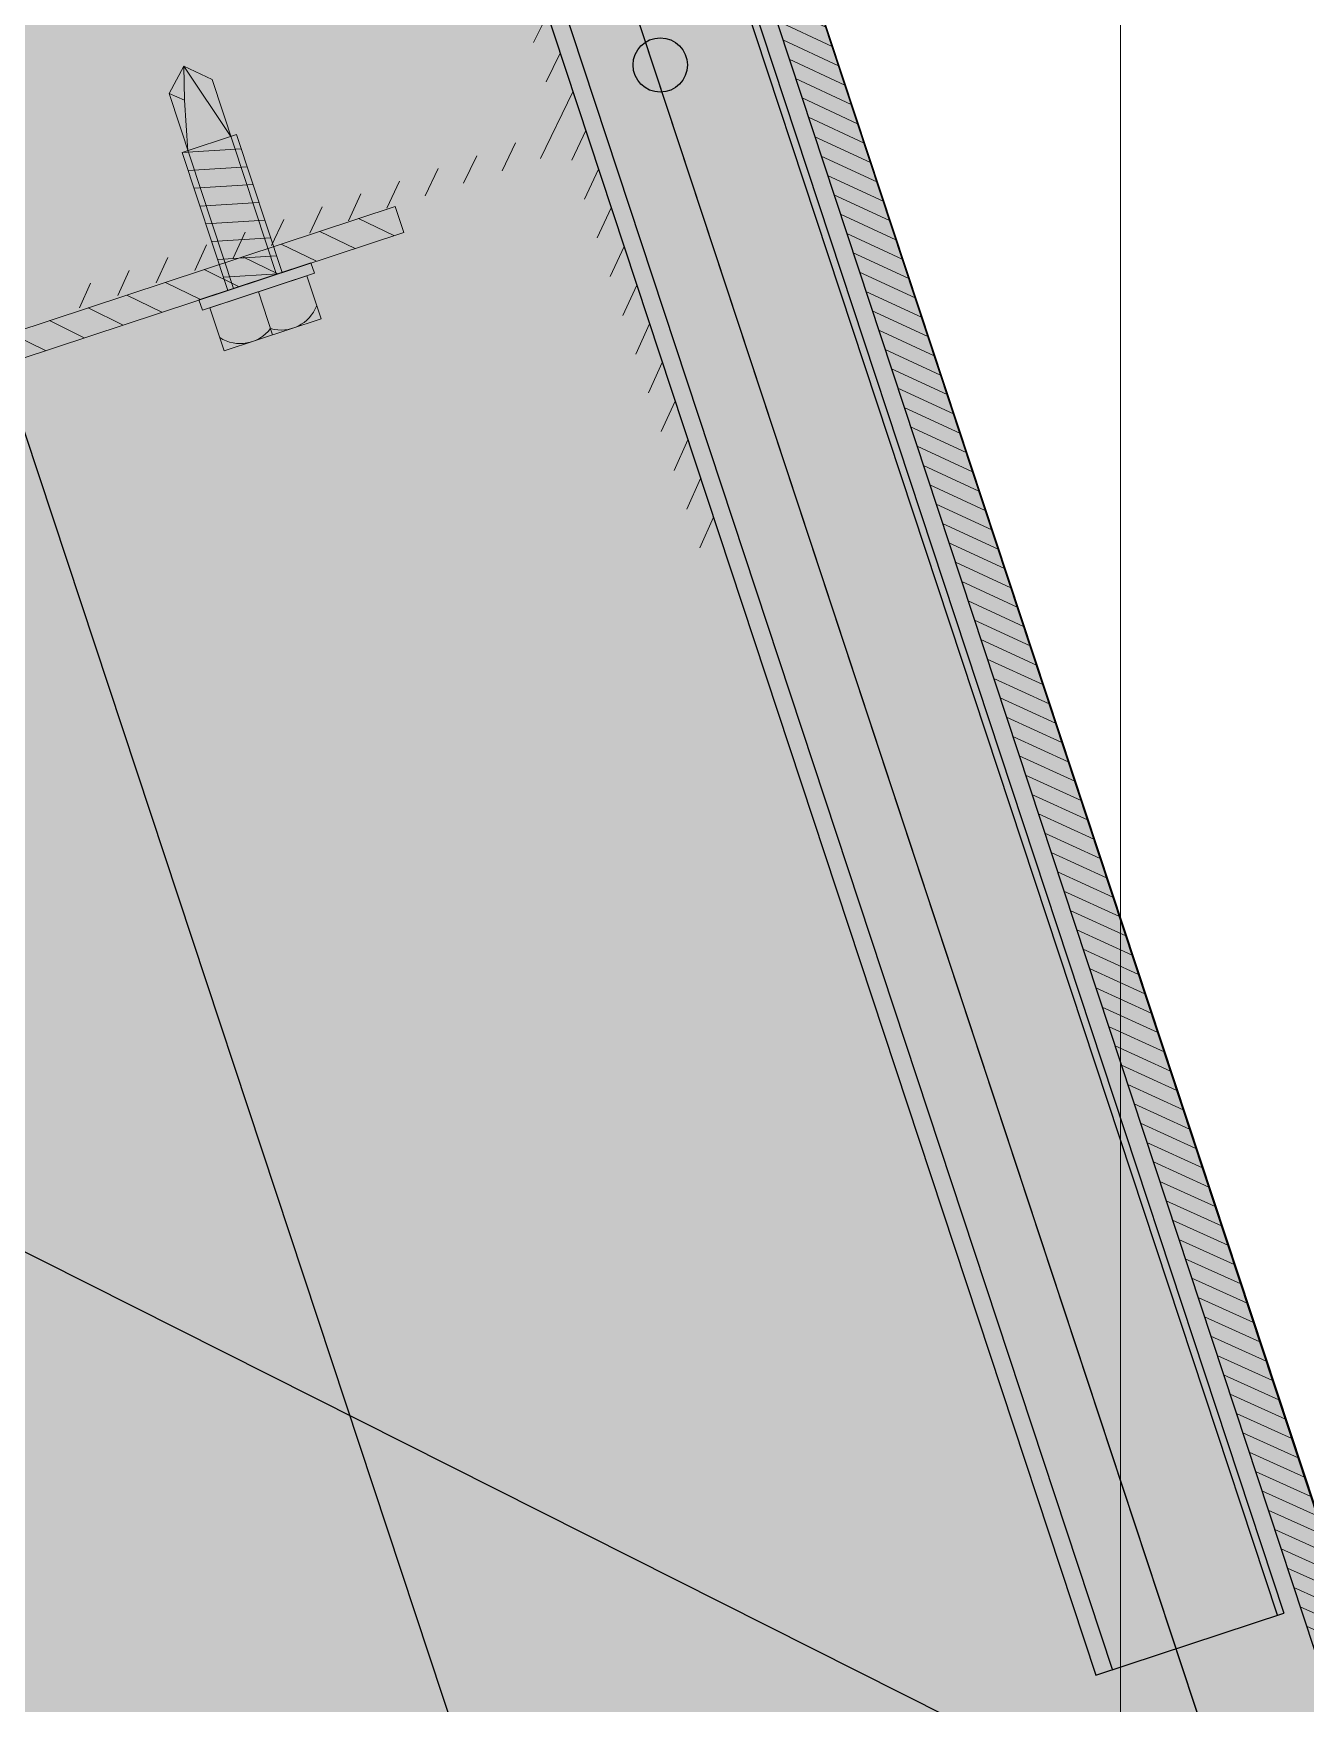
# Model space of a CAD drawing. Header units: metres. Extents: x 678805 to 1359287, y 2747329 to 5497370.
# Drawn here: x 679899.3432 to 679899.4834, y 2748651.6376 to 2748651.8217 of the extents above; entities that cross this region are included whole.
import ezdxf
from ezdxf.enums import TextEntityAlignment as Align

# ---------------------------------------------------------------- set-up
doc = ezdxf.new("R2010")
doc.units = ezdxf.units.M
doc.linetypes.add('XREF_MON_SFT_TREES$0$HIDDEN', pattern=[0.375, 0.25, -0.125])
for name, color, linetype in [('00_XREF_MON_HSC_PAVEMENT', 7, 'Continuous'), ('00_XREF_TWQ_BUILDINGS', 7, 'Continuous'), ('00_XREF_TWQ_SFT_TREES', 7, 'Continuous'), ('XREF_MON_BUILDINGS$0$00-Modulos DEFINIDOS', 7, 'Continuous'), ('XREF_MON_BUILDINGS$0$00-Modulos ROOFS', 2, 'Continuous'), ('XREF_MON_BUILDINGS$0$02-L-01_Struture aux', 4, 'Continuous'), ('XREF_MON_BUILDINGS$0$02-L-Insulation', 252, 'Continuous'), ('XREF_MON_BUILDINGS$0$02-L-panel', 5, 'Continuous'), ('XREF_MON_SFT_TREES$0$SL_TREE_CANOPY', 251, 'XREF_MON_SFT_TREES$0$HIDDEN')]:
    doc.layers.add(name, color=color, linetype=linetype)
for name, color, linetype, true_color in [('02-L-Waterfeatures 01', 7, 'Continuous', 0x4da6ff), ('XREF_MON_BUILDINGS$0$0-WIPEOUTS', 7, 'Continuous', 0xffffff), ('XREF_MON_SFT_TREES$0$SL_TREE_ACACIA_ETBAICA', 7, 'Continuous', 0x405700)]:
    doc.layers.add(name, color=color, linetype=linetype, true_color=true_color)
for name, color, linetype, lineweight in [('XREF_MON_BUILDINGS$0$02-H-251', 251, 'Continuous', 0), ('XREF_MON_BUILDINGS$0$02-H-254', 254, 'Continuous', 0), ('XREF_MON_BUILDINGS$0$02-L-01_Structure L', 7, 'Continuous', 5), ('XREF_MON_BUILDINGS$0$02-L-01_Structure T', 8, 'Continuous', 5), ('XREF_MON_GENERAL_LAYOUT$0$02-L-Material Change', 251, 'Continuous', 5)]:
    doc.layers.add(name, color=color, linetype=linetype, lineweight=lineweight)
for name, color, linetype, lineweight, true_color in [('XREF_MON_BUILDINGS$0$02-KH-01 Water_Toilets', 7, 'Continuous', 30, 0x3877ff), ('XREF_MON_HSC_PAVEMENT$0$03-TR-Pavement_01_Compacted Ground', 7, 'Continuous', 5, 0x5a4f30), ('XREF_MON_HSC_PAVEMENT$0$03-TR-Pavement_06_Concrete Slab in situ', 7, 'Continuous', 9, 0xf7f7f7)]:
    doc.layers.add(name, color=color, linetype=linetype, lineweight=lineweight, true_color=true_color)
doc.layers.get('XREF_MON_BUILDINGS$0$02-KH-01 Water_Toilets').off()
doc.layers.get('XREF_MON_SFT_TREES$0$SL_TREE_ACACIA_ETBAICA').off()
doc.styles.add('XREF_MON_GENERAL_LAYOUT$0$Standard', font='arial.ttf')
doc.linetypes.add('XREF_MON_BUILDINGS$0$BATTING', pattern='A,0.0001,-0.1,[134,ltypeshp.shx,S=0.1,R=0,X=-0.1,Y=0],-0.2,[134,ltypeshp.shx,S=0.1,R=180,X=0.1,Y=0],-0.1', length=0.4001)
pattern_1 = [(90, (652974.1167151183, 2717198.732228751), (-0.187325, 0), [])]

# ---------------------------------------------------------------- blocks, each defined once
blk = doc.blocks.new('XREF_MON_BUILDINGS$0$modulo kiosco')
at = {"layer": 'XREF_MON_BUILDINGS$0$0-WIPEOUTS', "true_color": 0xfcfcfc}
h = blk.add_hatch(color=7, dxfattribs=at)
h.dxf.hatch_style = 1
h.paths.add_polyline_path([(119.6986085139215, -61.62058441969566), (119.6986085125245, -56.82058442011476), (124.4986085132696, -56.82058442058042), (124.4986085123383, -61.62058442132547)])
at = {"layer": 'XREF_MON_BUILDINGS$0$00-Modulos ROOFS'}
blk.add_line((119.6986085125245, -56.82058442011476), (124.4986085118726, -61.62058442248963), dxfattribs=at)
at = {"layer": 'XREF_MON_BUILDINGS$0$00-Modulos ROOFS', "lineweight": 0}
blk.add_lwpolyline([(119.6986085139215, -61.62058441969566), (119.6986085125245, -56.82058442011476), (124.4986085132696, -56.82058442058042), (124.4986085123383, -61.62058442132547)], close=True, dxfattribs=at)
at = {"layer": 'XREF_MON_BUILDINGS$0$00-Modulos ROOFS'}
blk.add_lwpolyline([(124.4986085137352, -57.12058442062698), (124.4986085132696, -56.82058442058042), (124.1986085125245, -56.82058442151174), (119.9986085128039, -56.82058442034759), (119.6986085125245, -56.82058442011476), (119.6986085125245, -57.12058442085981), (119.6986085134558, -61.32058442058042), (119.6986085139215, -61.62058441969566), (119.9986085128039, -61.62058442062698), (124.1986085125245, -61.62058442109264), (124.4986085123383, -61.62058442132547), (124.4986085128039, -61.32058442081325)], close=True, dxfattribs=at)
blk = doc.blocks.new('XREF_MON_BUILDINGS$0$ULMA_Escuadra40x80_Seccion')
at = {"layer": 'XREF_MON_BUILDINGS$0$02-H-251', "ltscale": 125}
h = blk.add_hatch(dxfattribs=at)
h.set_pattern_fill('ANSI31', color=256, scale=0.001, angle=360, style=0)
h.set_pattern_definition([(45, (0, 0), (-0.002245064030267288, 0.002245064030267289), [])])
h.paths.add_polyline_path([(0, 0.0799999999994725), (0.002999999989697244, 0.0799999999994725), (0.002999999989697244, 0.002999999999701686), (0.03999999999359716, 0.002999999999701686), (0.03999999999359716, 0), (0, 0)])
at = {"layer": 'XREF_MON_BUILDINGS$0$02-L-01_Structure L', "linetype": 'Continuous'}
blk.add_lwpolyline([(0, 0.0799999999994725), (0.002999999989697244, 0.0799999999994725), (0.002999999989697244, 0.002999999999701686), (0.03999999999359716, 0.002999999999701686), (0.03999999999359716, 0), (0, 0)], close=True, dxfattribs=at)
blk = doc.blocks.new('XREF_MON_BUILDINGS$0$ULMA_Autotaladrante')
at = {"layer": 'XREF_MON_BUILDINGS$0$02-L-01_Structure T', "color": 252}
for p, q in [((0.006200000001172157, 0.005629165124673818), (0.001200000000153523, 0.005629165124673818)), ((-0.02500000000509317, 2.273736754432321e-13), (-0.02263469026956955, 0.00250000000005457)), ((-0.02500000000509317, 2.273736754432321e-13), (-0.01600000000325963, 0.00250000000005457)), ((-0.02263469026956955, 0.00250000000005457), (0, 0.00250000000005457)), ((0, 0.003150000000232467), (-0.01600000000325963, 0.003150000000232467)), ((-0.01600000000325963, -0.003149999999777719), (-0.01600000000325963, 0.003150000000232467)), ((-0.01600000000325963, -0.003149999999777719), (-0.01434631468237058, 0.003150000000232467)), ((-0.01393224676803584, -0.003149999999777719), (-0.01227856144714679, 0.003150000000232467)), ((-0.0118644935323573, -0.003149999999777719), (-0.01021080821146825, 0.003150000000232467)), ((-0.00979674029713351, -0.003149999999777719), (-0.008143054976244457, 0.003150000000232467)), ((-0.00772898706190972, -0.003149999999777719), (-0.006075301741020667, 0.003150000000232467)), ((-0.005661233826231182, -0.003149999999777719), (-0.004007548505342129, 0.003150000000232467)), ((-0.003593480591007392, -0.003149999999777719), (-0.001939795270118339, 0.003150000000232467)), ((-0.001525727355783602, -0.003149999999777719), (0, 0.002662522019363678)), ((-0.02500000000509317, 2.273736754432321e-13), (-0.02263469026956955, -0.002499999999599822)), ((-0.02500000000509317, 2.273736754432321e-13), (-0.02139930772136722, -0.001093663805477263)), ((0.006200000001172157, 2.273736754432321e-13), (0.001200000000153523, 2.273736754432321e-13)), ((-0.02139930772136722, -0.001093663805477263), (-0.02263469026956955, -0.002499999999599822)), ((-0.02139930772136722, -0.001093663805477263), (-0.01600000000325963, -0.002499999999599822)), ((-0.02263469026956955, -0.002499999999599822), (0, -0.002499999999599822)), ((0, -0.003149999999777719), (-0.01600000000325963, -0.003149999999777719)), ((0.006200000001172157, -0.005629165124219071), (0.001200000000153523, -0.005629165124219071))]:
    blk.add_line(p, q, dxfattribs=at)
for points in [[(0.001200000000153523, 0.006499999999959982), (0, 0.006499999999959982), (0, -0.006499999999732609), (0.001200000000153523, -0.006499999999732609)], [(0.006200000001172157, 0.005629165124673818), (0.001200000000153523, 0.005629165124673818), (0.001200000000153523, -0.005629165124219071), (0.006200000001172157, -0.005629165124219071)]]:
    blk.add_lwpolyline(points, close=True, dxfattribs=at)
for centre, start, end in [((0.001986085791031655, 0.002367525475847287), 325.8171883654993, 50.71596115511253), ((0.001986085791031655, -0.002366719792689764), 309.2667341381091, 34.16957033823044)]:
    blk.add_arc(centre, 0.004213914210367771, start, end, dxfattribs=at)
blk = doc.blocks.new('XREF_MON_BUILDINGS$0$ULMA_Montante VV')
at = {"layer": 'XREF_MON_BUILDINGS$0$02-H-251', "ltscale": 125}
h = blk.add_hatch(dxfattribs=at)
h.set_pattern_fill('ANSI31', color=256, scale=0.001, angle=450, style=0)
h.set_pattern_definition([(134.9999999999999, (-0.05125000000043656, -0.00250000000005457), (-0.002245064030267289, -0.002245064030267287), [])])
edge = h.paths.add_edge_path()
edge.add_line((-0.05095000000073924, -0.00250000000005457), (0.04844999999841093, -0.00250000000005457))
edge.add_arc((0.04844999999841093, -0.002200000000129876), 0.0003, 270, 360)
edge.add_line((0.04874999999992724, -0.002200000000129876), (0.04874999999992724, -0.0003000000001520675))
edge.add_arc((0.04844999999841093, -0.0003000000001520675), 0.0003, 0, 90)
edge.add_line((0.04844999999841093, 0), (0, 0))
edge.add_line((0, 0), (0, 0.05719999999996617))
edge.add_arc((-0.0003000000015163096, 0.05719999999996617), 0.0003, 0, 90)
edge.add_line((-0.0003000000015163096, 0.05749999999989086), (-0.002200000000811997, 0.05749999999989086))
edge.add_arc((-0.002200000000811997, 0.05719999999996617), 0.0003, 90, 180)
edge.add_line((-0.002500000000509317, 0.05719999999996617), (-0.002500000000509317, 0))
edge.add_line((-0.002500000000509317, 0), (-0.05095000000073924, 0))
edge.add_arc((-0.05095000000073924, -0.0003000000001520675), 0.0003, 90, 180)
edge.add_line((-0.05125000000043656, -0.0003000000001520675), (-0.05125000000043656, -0.002200000000129876))
edge.add_arc((-0.05095000000073924, -0.002200000000129876), 0.0003, 180, 270)
blk = doc.blocks.new('XREF_MON_BUILDINGS$0$A$C61F93961')
at = {"layer": 'XREF_MON_BUILDINGS$0$02-H-254', "ltscale": 125}
h = blk.add_hatch(dxfattribs=at)
h.set_pattern_fill('ANSI31', color=256, scale=0.0005, angle=180, style=0)
h.set_pattern_definition([(225, (262.3197033430553, 174.8225019748316), (0.001122532015133644, -0.001122532015133644), [])])
h.paths.add_polyline_path([(4.843135388091987, -4.805271558413366), (4.843134443039283, -4.814339020948935), (5.420933061533624, -4.814347404325064), (5.420933061533624, -4.819272890021823), (4.827592817085879, -4.819271558416218), (4.827592817085879, -4.812721558417976), (4.835592817085235, -4.812721558417976), (4.835592817085235, -4.811121558407463), (4.827592817085879, -4.811121558407463), (4.827592817085879, -4.805271558413366)])
at = {"layer": 'XREF_MON_BUILDINGS$0$02-L-01_Struture aux'}
for p, q in [((4.86412886347405, -4.790579385743755), (4.864128782712505, -4.812424090803094)), ((9.6063216995516, -4.790579496626308), (4.86412886347405, -4.790579385743755)), ((4.864128863428455, -4.792529383044693), (9.6063216995516, -4.792529383044693))]:
    blk.add_line(p, q, dxfattribs=at)
for points in [[(9.6063216995516, -4.812424089887204), (4.864128782712505, -4.812424090803094)], [(4.864128862981282, -4.811653938933293), (9.6063216995516, -4.811653938017403)]]:
    blk.add_lwpolyline(points, dxfattribs=at)
at = {"layer": 'XREF_MON_BUILDINGS$0$02-L-01_Struture aux', "ltscale": 2}
blk.add_circle((5.04772359702249, -4.800640675392683), 0.003, dxfattribs=at)
at = {"layer": 'XREF_MON_BUILDINGS$0$02-L-Insulation', "linetype": 'XREF_MON_BUILDINGS$0$BATTING', "ltscale": 0.08}
blk.add_line((0.08526363171290541, -4.724630007771652), (5.110545332542983, -4.721374928467163), dxfattribs=at)
at = {"layer": 'XREF_MON_BUILDINGS$0$02-L-panel'}
blk.add_lwpolyline([(4.843135388091987, -4.805271558413366), (4.827592817085879, -4.805271558413366), (4.827592817085879, -4.811121558407463), (4.835592817085235, -4.811121558407463), (4.835592817085235, -4.812721558417976), (4.827592817085879, -4.812721558417976), (4.827592817085879, -4.819271558416218), (5.420933061533624, -4.819272890021823), (5.420933061533624, -4.814347404325064), (4.843134443039283, -4.814339020948935), (4.843135388091987, -4.805271558413366), (4.843135388091987, -4.805271558413366), (4.843134808888358, -4.805271558413366), (4.827592817085879, -4.805271558413366), (4.827592817085879, -4.811121558407463)], dxfattribs=at)
at = {"layer": 'XREF_MON_BUILDINGS$0$02-L-01_Struture aux'}
for name, p, rotation in [('XREF_MON_BUILDINGS$0$ULMA_Escuadra40x80_Seccion', (5.0420698315016, -4.688008294719364), 180), ('XREF_MON_BUILDINGS$0$ULMA_Autotaladrante', (5.039069831513721, -4.750744890212272), 180.0094821091939), ('XREF_MON_BUILDINGS$0$ULMA_Autotaladrante', (5.039069831513721, -4.750744890212272), 180.0094821091939)]:
    blk.add_blockref(name, p, dxfattribs=dict(at, rotation=rotation))
blk.add_blockref('XREF_MON_BUILDINGS$0$ULMA_Montante VV', (5.044569831502109, -4.788079383048424), dxfattribs=at)
blk = doc.blocks.new('XREF_MON_BUILDINGS')
at = {"layer": 'XREF_MON_BUILDINGS$0$02-KH-01 Water_Toilets', "linetype": 'Continuous', "rotation": 198.2706825756396}
blk.add_blockref('XREF_MON_BUILDINGS$0$modulo kiosco', (680030.9549282142, 2748635.189725386), dxfattribs=at)
at = {"layer": 'XREF_MON_BUILDINGS$0$00-Modulos DEFINIDOS', "rotation": 108.2706826400016}
blk.add_blockref('XREF_MON_BUILDINGS$0$A$C61F93961', (679896.4361926252, 2748645.51994199), dxfattribs=at)
blk = doc.blocks.new('XREF_MON_SFT_TREES$0$Acacia etbaica')
at = {"layer": 'XREF_MON_SFT_TREES$0$SL_TREE_CANOPY'}
blk.add_circle((0, 0), 3, dxfattribs=at)
blk = doc.blocks.new('XREF_MON_SFT_TREES')
at = {"layer": 'XREF_MON_SFT_TREES$0$SL_TREE_ACACIA_ETBAICA', "rotation": 25.44812939262281}
blk.add_blockref('XREF_MON_SFT_TREES$0$Acacia etbaica', (679901.4654864394, 2748653.037482018), dxfattribs=at)
blk = doc.blocks.new('XREF_MON_HSC_PAVEMENT')
at = {"layer": 'XREF_MON_HSC_PAVEMENT$0$03-TR-Pavement_01_Compacted Ground', "linetype": 'Continuous'}
h = blk.add_hatch(dxfattribs=at)
h.set_pattern_fill('ANSI31', color=256, scale=0.059, angle=45)
h.set_pattern_definition(pattern_1)
h.paths.add_polyline_path([(679891.0160709273, 2748657.15204901), (679891.9899451601, 2748654.202373384), (679897.99072814, 2748656.18353372), (679901.3201675279, 2748646.099217021), (679923.8851970467, 2748656.807149723), (679920.5510277859, 2748666.906413143)])
h = blk.add_hatch(dxfattribs=at)
h.set_pattern_fill('ANSI31', color=256, scale=0.059, angle=45)
h.set_pattern_definition(pattern_1)
h.paths.add_polyline_path([(679901.3286003172, 2748646.073674789), (679896.4362206, 2748645.519857257), (679891.9899451599, 2748654.202373384), (679897.9907274209, 2748656.183535898)], flags=17)
at = {"layer": 'XREF_MON_HSC_PAVEMENT$0$03-TR-Pavement_06_Concrete Slab in situ', "linetype": 'Continuous'}
h = blk.add_hatch(color=256, dxfattribs=at)
h.dxf.hatch_style = 1
h.paths.add_polyline_path([(679897.9907274209, 2748656.183535898), (679891.9899451599, 2748654.202373384), (679895.5772904027, 2748643.336934777), (679901.3286003172, 2748646.073674789)])
blk = doc.blocks.new('XREF_MON_GENERAL_LAYOUT')
at = {"layer": 'XREF_MON_GENERAL_LAYOUT$0$02-L-Material Change', "ltscale": 0.3}
blk.add_lwpolyline([(679901.3286003176, 2748646.073674788), (679897.990812765, 2748656.183561658), (679891.9899451599, 2748654.202373384)], dxfattribs=at)
at = {"style": 'XREF_MON_GENERAL_LAYOUT$0$Standard'}
for tag, height, rotation, p in [('604,00', 1, 330.2642936667779, (679905.770310239, 2748776.557787406)), ('603,00', 1, 330.2642936667779, (679901.860927013, 2748753.477248972)), ('600,00', 1, 133.8259836638873, (679944.5968217494, 2748745.152639077)), ('602,00', 1, 330.2642936667779, (679883.3191980837, 2748738.726865312)), ('601,00', 1, 117.8905743169221, (679920.9720408977, 2748732.870057053)), ('601,00', 1, 330.2642936667779, (679864.7774691544, 2748723.976481652)), ('600,00', 1, 40.88332108062335, (679777.4053656742, 2748705.443575754, 1.169999999973397)), ('602,00', 1, 330.2642936667779, (679941.2749349186, 2748705.483031567)), ('601,00', 1, 40.88332108062335, (679701.7983696235, 2748703.888586182, 1.169999999973397)), ('598,00', 0.9999999999999999, 62.09100844466732, (679810.2666232066, 2748702.618736548)), ('600,00', 1, 330.2642936667779, (679877.7814736818, 2748691.131234986)), ('600,00', 0.9999999999999999, 19.55108886768879, (679920.4438211058, 2748685.495504646)), ('601,00', 1, 330.2642936667779, (679934.8129193163, 2748683.803636156)), ('599,00', 1, 330.2642936667779, (679854.5671008349, 2748679.061113989)), ('600,00', 1, 88.39282059591216, (679743.9134691327, 2748675.571576328)), ('599,00', 0.9999999999999998, 20.60862043003912, (679924.2598928241, 2748675.216416284)), ('601,00', 1, 88.39282059591216, (679728.0345944045, 2748671.317844195, -2)), ('602,00', 1, 88.39282059591216, (679711.8257639392, 2748665.966083916, -1)), ('603,00', 1, 88.39282059591216, (679695.6151318625, 2748660.611015213)), ('599,00', 1, 40.88332108062335, (679788.8072719976, 2748655.829159783, 1.169999999973397)), ('601,00', 1, 40.88332108062335, (679627.6123405045, 2748644.602575284, 1.169999999973397)), ('603,00', 0.9999999999999999, 41.70580600405471, (679702.4989019763, 2748628.484392532, 1.169999999925494)), ('600,00', 1, 40.88332108062335, (679645.924961585, 2748597.926138933, 1.169999999973397)), ('599,00', 1, 34.22767859632935, (679673.5743901337, 2748555.136007577, 5.33999999991769))]:
    blk.add_attdef(tag, text='', height=height, rotation=rotation, dxfattribs=at).set_placement(p, align=Align.MIDDLE)
at = {"ltscale": 0.3, "style": 'XREF_MON_GENERAL_LAYOUT$0$Standard'}
for tag, height, rotation, p in [('603,50', 1, 330.2642936667779, (679911.500620042, 2748760.570188188)), ('602,50', 1, 330.2642936667779, (679892.8646878856, 2748745.846442295)), ('600,50', 1, 133.8259836638873, (679933.0482653556, 2748738.729379551)), ('601,50', 1, 330.2642936667779, (679873.5807466183, 2748731.671495228)), ('601,50', 0.9999999999999999, 101.285674792814, (679909.5220062692, 2748726.945334854)), ('602,50', 1, 330.2642936667779, (679948.6248547818, 2748713.859774644)), ('600,50', 1, 39.60595393010205, (679743.242567131, 2748706.971262414)), ('600,50', 1, 330.2642936667779, (679880.2659989139, 2748702.726026631)), ('600,50', 0.9999999999999999, 17.35374479888441, (679917.6150982407, 2748690.553931213)), ('599,50', 1, 330.2642936667779, (679867.1974978975, 2748684.716235158)), ('599,50', 0.9999999999999999, 18.89438680505554, (679921.7103896159, 2748680.578430657)), ('599,50', 1, 39.60595393010205, (679778.9914550197, 2748677.241243556)), ('600,50', 1, 88.39282059591216, (679735.9248694875, 2748673.586085743)), ('601,50', 1, 88.39282059591216, (679719.9062925801, 2748668.580993867)), ('602,50', 1, 88.39282059591216, (679703.4737899266, 2748663.451811911)), ('598,50', 1, 330.2642936667779, (679861.7651457089, 2748662.396830559)), ('601,50', 1, 39.60595393010205, (679610.5132742386, 2748662.061190253)), ('600,00', 0.9999999999999999, 41.70580600405471, (679752.30764285, 2748637.685423907)), ('601,00', 0.9999999999999999, 41.70580600405471, (679736.0440844187, 2748634.537594622)), ('599,00', 0.9999999999999999, 35.08346035422691, (679763.0433427037, 2748634.41500971, 1.169999999925494)), ('602,00', 0.9999999999999999, 41.70580600405471, (679720.1743132578, 2748633.095905716, 1.169999999925494)), ('600,00', 0.9999999999999999, 35.08346035422691, (679747.0628417195, 2748629.903108784, 1.169999999925494)), ('601,00', 0.9999999999999999, 35.08346035422691, (679731.2455695962, 2748625.23889635, 1.169999999925494)), ('600,50', 1, 39.60595393010205, (679636.919713499, 2748621.33866227)), ('602,00', 0.9999999999999999, 35.08346035422691, (679715.3997742002, 2748620.639385471, 1.169999999925494)), ('599,50', 1, 28.76039513677905, (679659.4816038228, 2748574.323313434))]:
    blk.add_attdef(tag, text='', height=height, rotation=rotation, dxfattribs=at).set_placement(p, align=Align.MIDDLE)

msp = doc.modelspace()

# ---------------------------------------------------------------- block references
at = {"layer": '00_XREF_MON_HSC_PAVEMENT'}
msp.add_blockref('XREF_MON_HSC_PAVEMENT', (0, 0), dxfattribs=at)

# ---------------------------------------------------------------- next in the draw order: block references
at = {"layer": '00_XREF_TWQ_BUILDINGS'}
msp.add_blockref('XREF_MON_BUILDINGS', (0, 0), dxfattribs=at)

# ---------------------------------------------------------------- next in the draw order: block references
msp.add_blockref('XREF_MON_BUILDINGS', (0, 0))

# ---------------------------------------------------------------- next in the draw order: block references
at = {"layer": '00_XREF_TWQ_SFT_TREES'}
msp.add_blockref('XREF_MON_SFT_TREES', (0, 0), dxfattribs=at)
at = {"layer": '02-L-Waterfeatures 01', "color": 18, "true_color": 0x000000}
msp.add_blockref('XREF_MON_GENERAL_LAYOUT', (0, 0), dxfattribs=at)

doc.saveas('drawing.dxf')
